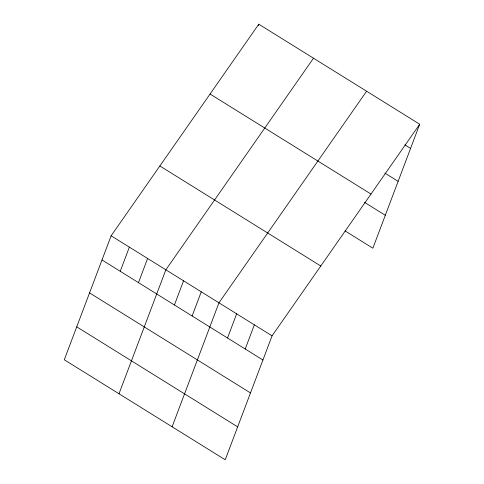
<?xml version="1.0" encoding="UTF-8"?>
<svg xmlns="http://www.w3.org/2000/svg" width="484" height="484" viewBox="0 0 484 484"><rect width="100%" height="100%" fill="white"/><g stroke="black" fill="none" stroke-linecap="round" stroke-linejoin="round"><path stroke-width="0.73" d="M111.132 235.799L64.287 359.769L225.217 459.8L272.062 335.836L419.713 124.231L258.783 24.2L111.132 235.799L272.062 335.836M120.238 271.306L129.367 247.136M138.472 282.644L147.608 258.474M119.003 393.776L165.849 269.812L313.499 58.213M258.256 25.579L258.783 24.2M174.415 304.987L183.551 280.817M192.118 315.991L201.253 291.816M172.11 426.791L218.956 302.821L366.606 91.222M227.522 337.995L236.658 313.826M245.225 349L254.36 324.831M419.713 124.231L372.868 248.201L345.05 230.91M404.89 144.867L410.577 148.406M384.859 173.084L398.132 181.337M210.056 94.029L370.986 194.06M364.452 202.3L385.312 215.271M159.853 165.97L320.789 266.006M101.997 259.969L262.927 360.005M89.552 292.905L250.488 392.935M76.732 326.833L237.662 426.87"/></g></svg>
